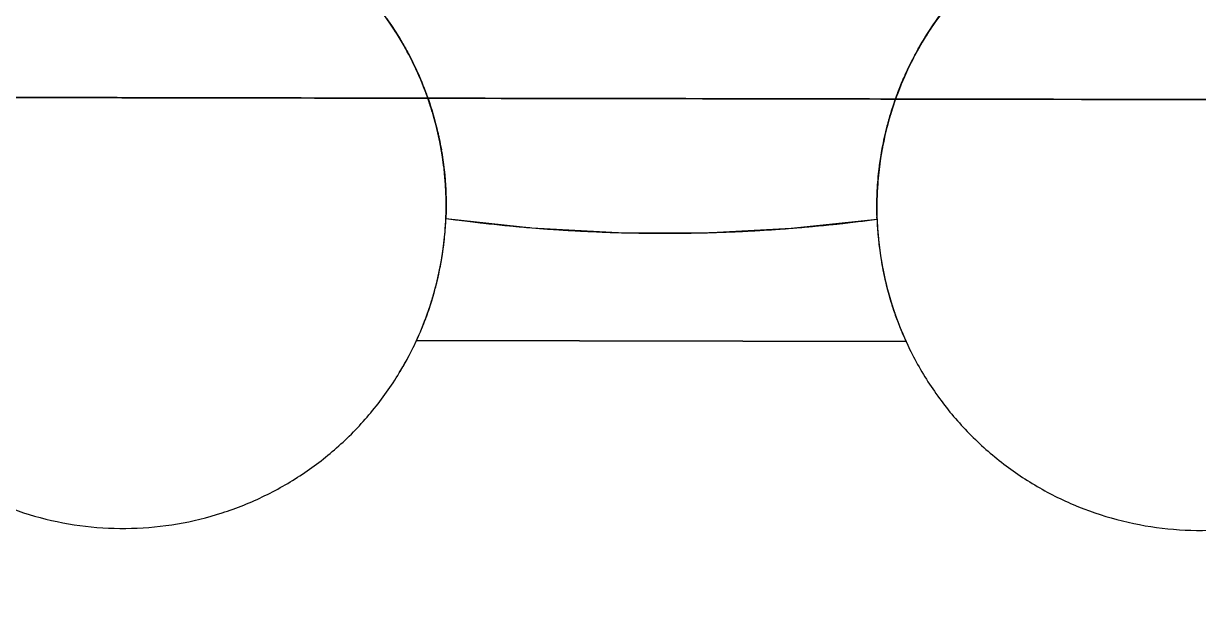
# Model space of a CAD drawing. Header units: metres. Extents: x -354 to -91, y 3 to 562.
# Drawn here: x -225.518 to -223.335, y 507.723 to 508.798 of the extents above; entities that cross this region are included whole.
import ezdxf

# ---------------------------------------------------------------- set-up
doc = ezdxf.new("R2010")
doc.units = ezdxf.units.M
doc.layers.add('A-GENM', color=7, linetype='Continuous', lineweight=25)

# ---------------------------------------------------------------- blocks, each defined once
blk = doc.blocks.new('Foundations-Piles - Px-1200-64673918-DRG-2873034 - CONSTRUCTION SEQUENCE STAGE A8')
at = {"layer": 'A-GENM', "color": 9, "true_color": 0xbebebe}
for start, end in [(98.1818, 106.3636), (98.5518, 102.9538), (94.7807, 98.5518), (90, 98.1818), (90.4268, 94.7807), (86.6197, 90.4268), (85.2606, 90), (85.2606, 86.6197), (82.3017, 85.2606), (40.9396, 85.2606), (81.8182, 82.3017), (78.4668, 81.8182), (106.3636, 114.5455), (106.6767, 114.5063), (102.9538, 106.6767), (77.9826, 78.4668), (74.1767, 77.9755), (70.3195, 74.1767), (114.5455, 122.7273), (114.5455, 115.2366), (66.0516, 70.3195), (62.1763, 66.0516), (115.2366, 122.3499), (57.9265, 62.1763), (122.7273, 130.9091), (122.3499, 125.0334), (57.2727, 57.9265), (54.0362, 57.2727), (125.0334, 130.9091), (49.8014, 54.0362), (130.9091, 139.0909), (130.9091, 139.0909), (49.0909, 49.8014), (45.8984, 49.0909), (41.6763, 45.8482), (139.0909, 147.2727), (139.0909, 147.2727), (40.9396, 41.6763), (37.9867, 40.9091), (29.4156, 40.9091), (33.5511, 37.7625), (32.7273, 33.5511), (147.2727, 155.4545), (147.2727, 155.4545), (29.6282, 32.7273), (28.7412, 29.0288), (28.7412, 29.0288), (26.9198, 27.4149), (26.9198, 27.4149), (25.4197, 26.9198), (17.2577, 26.9198), (155.4545, 163.6364), (155.4545, 163.6364), (21.6067, 25.4197), (17.3365, 21.6067), (16.8667, 17.2577), (16.8667, 17.2577), (163.6364, 171.8182), (163.6364, 171.8182), (16.2591, 16.3636), (16.2591, 16.3636), (15.382, 15.6533), (15.382, 15.6533), (0, 14.8696), (13.5043, 14.6808), (9.2531, 13.5043), (5.4056, 9.2531), (171.8182, 180), (171.8182, 180), (1.1695, 5.4056), (180, 188.1818), (180, 188.1818), (304.287, 0), (357.3097, 0), (0, 1.1695), (353.0858, 357.3097), (188.1818, 196.3636), (188.1818, 196.3636), (349.216, 353.0858), (345.0018, 349.216), (196.3636, 204.5455), (196.3636, 204.5455), (341.1241, 345.0018), (336.9176, 341.1241), (333.0335, 336.9176), (204.5455, 212.7273), (204.5455, 212.7273), (328.8331, 333.0335), (212.7273, 220.9091), (212.7273, 220.9091), (326.9829, 328.8331), (320.7483, 324.9441), (324.9441, 326.8731), (316.8556, 320.7483), (220.9091, 229.0909), (220.9091, 229.0909), (312.8224, 316.8556), (229.0909, 237.2727), (229.0909, 237.2727), (308.9543, 312.6632), (304.5777, 308.768), (302.7273, 304.287), (302.7273, 304.287), (304.287, 304.5777), (237.2727, 245.4545), (237.2727, 245.4545), (294.5455, 302.7273), (296.4918, 300.681), (300.681, 302.7273), (294.5455, 296.4729), (245.4545, 253.6364), (245.4545, 253.6364), (286.3636, 294.5455), (288.4054, 292.5945), (292.5945, 294.5455), (253.6364, 261.0336), (253.6364, 261.8182), (278.1818, 286.3636), (280.1511, 284.5086), (284.5086, 288.4054), (261.0336, 264.2124), (261.8182, 270), (264.2124, 268.889), (268.889, 270), (270, 278.1818), (270, 272.219), (272.219, 276.7535), (276.7535, 280.1511)]:
    blk.add_arc((0, 0), 0.6, start, end, dxfattribs=at)
blk = doc.blocks.new('Foundations-Piles - Px-1200-66435317-DRG-2873034 - CONSTRUCTION SEQUENCE STAGE A8')
at = {"layer": 'A-GENM', "color": 9, "true_color": 0xbebebe}
for start, end in [(98.1818, 106.3636), (98.474, 102.4106), (94.1903, 98.474), (90, 98.1818), (90.2678, 94.1903), (90, 90.2678), (85.9673, 90), (85.2606, 90), (85.2606, 85.9673), (82.0617, 85.2606), (66.2752, 85.2606), (81.8182, 82.0617), (77.7408, 81.8182), (106.3636, 114.5455), (106.6802, 114.5063), (106.3636, 106.6802), (102.4106, 106.3636), (73.8555, 77.7408), (69.5094, 73.6364), (114.5455, 122.7273), (114.5455, 115.2366), (66.2752, 69.5094), (65.6493, 66.1769), (49.248, 66.1769), (61.2713, 65.4545), (115.2366, 122.3499), (57.4432, 61.2713), (122.7273, 130.7679), (122.3499, 125.0334), (53.0232, 57.2727), (125.0334, 130.7679), (49.248, 53.0232), (130.9091, 139.0909), (130.9091, 139.0909), (44.8437, 49.0909), (40.9091, 49.0909), (41.2756, 44.7599), (139.0909, 147.2727), (139.0909, 147.2727), (36.471, 40.9091), (0, 40.9091), (32.8247, 36.3838), (147.2727, 155.4545), (147.2727, 155.4545), (28.1348, 32.7273), (24.6185, 28.1348), (155.4545, 163.6364), (155.4545, 163.6364), (19.6943, 24.5455), (16.4123, 19.6943), (163.6364, 171.8182), (163.6364, 171.8182), (8.4311, 16.3636), (171.8182, 180), (171.8182, 180), (0, 8.1818), (180, 188.1818), (180, 188.1818), (343.6364, 0), (352.0318, 0), (188.1818, 196.3636), (188.1818, 196.3636), (349.383, 351.8182), (344.0627, 349.383), (196.3636, 204.5455), (196.3636, 204.5455), (341.0425, 343.4192), (341.0425, 343.4192), (343.6364, 344.0627), (340.1064, 341.0425), (338.1955, 339.0264), (338.1955, 339.0264), (339.0922, 339.3685), (339.0922, 339.3685), (340.1064, 340.8893), (335.4545, 336.6788), (336.0926, 336.6788), (336.6788, 338.1447), (336.6788, 338.1447), (204.5455, 212.7273), (204.5455, 212.7273), (333.8412, 335.4545), (333.8412, 335.4545), (335.4545, 336.0926), (327.2727, 332.0857), (328.2028, 332.0857), (332.0857, 333.8412), (332.0857, 332.6991), (332.8749, 333.8412), (212.7273, 220.9091), (212.7273, 220.9091), (324.9913, 327.2727), (324.9913, 327.2727), (327.2727, 328.1212), (323.7596, 324.9913), (323.7596, 324.61), (324.61, 324.9913), (321.1118, 322.3411), (321.1118, 322.3411), (322.6274, 322.9145), (322.6274, 322.9145), (322.9245, 323.2972), (322.9245, 323.2972), (304.2869, 321.1118), (316.5668, 320.1484), (320.1484, 321.1118), (220.9091, 229.0909), (220.9091, 229.0909), (312.1736, 316.5668), (229.0909, 237.2727), (229.0909, 237.2727), (308.5485, 312.1736), (304.2869, 308.5485), (300.545, 304.1966), (302.7273, 304.2869), (237.2727, 245.4545), (237.2727, 245.4545), (294.5455, 302.7273), (296.2166, 300.545), (292.5512, 296.2166), (245.4545, 253.6364), (245.4545, 253.6364), (286.3636, 294.5455), (288.2326, 292.5512), (253.6364, 261.0336), (253.6364, 261.8182), (278.1818, 286.3636), (280.1511, 284.5641), (284.5641, 288.2326), (261.0336, 264.2124), (261.8182, 270), (264.2124, 268.889), (268.889, 270), (270, 278.1818), (270, 272.219), (272.219, 276.7535), (276.7535, 280.1511)]:
    blk.add_arc((0, 0), 0.6, start, end, dxfattribs=at)
blk = doc.blocks.new('Shotcrete Adaptive v1 - 1200 Dia Pile _ 2_000 Spacing-61394275-DRG-2873034 - CONSTRUCTION SEQUENCE STAGE A8')
at = {"layer": 'A-GENM', "color": 9, "true_color": 0xbebebe}
for p, q in [((-0.4546, 0.25), (0.4546, 0.25)), ((0.4546, 0.25), (-0.4546, 0.25))]:
    blk.add_line(p, q, dxfattribs=at)
for centre, radius, start, end in [((-1, 0), 0.6, 20.2506, 24.6243), ((-1, 0), 0.6, 20.2506, 24.6243), ((1, 0), 0.6, 156.256, 159.4284), ((1, 0), 0.6, 156.256, 159.4284), ((1, 0), 0.6, 155.3757, 156.256), ((1, 0), 0.6, 155.3757, 156.256), ((-1, 0), 0.6, 17.7103, 20.2506), ((-1, 0), 0.6, 17.7103, 20.2506), ((1, 0), 0.6, 159.4284, 162.8466), ((1, 0), 0.6, 159.4284, 162.8466), ((-1, 0), 0.6, 17.1534, 17.5708), ((-1, 0), 0.6, 17.1534, 17.5708), ((-1, 0), 0.6, 10.4552, 17.1534), ((-1, 0), 0.6, 10.4552, 17.1534), ((1, 0), 0.6, 162.8466, 164.1122), ((1, 0), 0.6, 162.8466, 164.1122), ((1, 0), 0.6, 165.2053, 167.4341), ((1, 0), 0.6, 165.2053, 167.4341), ((1, 0), 0.6, 164.1122, 164.5901), ((1, 0), 0.6, 164.1122, 164.5901), ((1, 0), 0.6, 167.4341, 170.3175), ((1, 0), 0.6, 167.4341, 170.3175), ((-1, 0), 0.6, 9.7254, 10.4552), ((-1, 0), 0.6, 9.7254, 10.4552), ((-1, 0), 0.6, 2.2116, 9.6825), ((-1, 0), 0.6, 2.2116, 9.6825), ((1, 0), 0.6, 170.3175, 171.9769), ((1, 0), 0.6, 170.3175, 171.9769), ((1, 0), 0.6, 173.7282, 175.3656), ((1, 0), 0.6, 173.7282, 175.3656), ((1, 0), 0.6, 173.41, 173.6668), ((1, 0), 0.6, 173.41, 173.6668), ((1, 0), 0.6, 171.9769, 173.3931), ((1, 0), 0.6, 171.9769, 173.3931), ((0, -2.95), 3, 88.4658, 97.6709), ((0, -2.95), 3, 91.5342, 94.6025), ((0, -2.95), 3, 88.4658, 91.5342), ((0, -2.95), 3, 85.3975, 88.4658), ((0, -2.95), 3, 85.3975, 88.4658), ((1, 0), 0.6, 175.3656, 177.7884), ((1, 0), 0.6, 175.3656, 177.7884), ((0, -2.95), 3, 94.6025, 97.6709), ((0, -2.95), 3, 82.3291, 85.3975), ((0, -2.95), 3, 82.3291, 85.3975)]:
    blk.add_arc(centre, radius, start, end, dxfattribs=at)
blk = doc.blocks.new('StitchPour_RS39A_05 - StitchPour_RS39A_05-60503718-DRG-2873034 - CONSTRUCTION SEQUENCE STAGE A8')
at = {"layer": 'A-GENM', "color": 253, "true_color": 0xa3a3a3}
blk.add_open_spline([(110.9726, -13.4762), (110.8959, -13.1852), (110.65, -12.2536), (110.3197, -11.0016), (109.9816, -9.7203), (109.728, -8.7592), (109.4744, -7.7982), (109.2209, -6.8372), (108.9673, -5.8762), (108.7982, -5.2355), (108.7137, -4.9151)], degree=3, knots=[0.7216163, 0.7216163, 0.7216163, 0.7216163, 0.75, 0.8125, 0.84375, 0.875, 0.90625, 0.9375, 0.96875, 1, 1, 1, 1], dxfattribs=at)
at = {"layer": 'A-GENM', "color": 9, "true_color": 0xbebebe}
for points in [[(109.3899, -7.4779), (109.4045, -7.5334), (109.4192, -7.5889), (109.4338, -7.6443)], [(109.51, -7.9331), (109.5827, -8.2085), (109.6553, -8.4839), (109.728, -8.7592)], [(109.728, -8.7592), (109.8407, -9.1864), (109.9534, -9.6135), (110.0661, -10.0406)]]:
    blk.add_open_spline(points, degree=3, dxfattribs=at)
at = {"layer": 'A-GENM', "color": 253, "true_color": 0xa3a3a3}
blk.add_open_spline([(109.4338, -7.6443), (109.4592, -7.7406), (109.4846, -7.8368), (109.51, -7.9331)], degree=3, dxfattribs=at)
blk = doc.blocks.new('T2DPAA-T2D-C3S-RS-M3D-100334_rvt-1-DRG-2873034 - CONSTRUCTION SEQUENCE STAGE A8')
at = {"layer": 'A-GENM', "color": 9, "true_color": 0xbebebe}
for p, q in [((-1097.9953, 508.807), (-1097.9872, 508.7952)), ((-1097.9866, 508.7944), (-1097.9746, 508.7757)), ((-1097, 508.7652), (-1096.9793, 508.7974)), ((-1097.952, 508.7357), (-1097.9356, 508.7014)), ((-1097.0392, 508.6874), (-1097.0225, 508.7239)), ((-1097.9189, 508.659), (-1097.9075, 508.6226)), ((-1097.0641, 508.6145), (-1097.055, 508.645)), ((-1097.055, 508.645), (-1097.0504, 508.6584)), ((-1097.9075, 508.6226), (-1097.901, 508.5973)), ((-1097.901, 508.5973), (-1097.8969, 508.5785)), ((-1097.0759, 508.5623), (-1097.0673, 508.6024)), ((-1097.0673, 508.6024), (-1097.0662, 508.6068)), ((-1097.0658, 508.6084), (-1097.065, 508.6112)), ((-1097.8969, 508.5785), (-1097.8905, 508.5407)), ((-1097.0815, 508.5232), (-1097.0759, 508.5623)), ((-1097.8905, 508.5407), (-1097.8879, 508.5174)), ((-1097.8879, 508.5174), (-1097.8862, 508.4956)), ((-1097.0848, 508.4773), (-1097.0819, 508.5193)), ((-1097.0819, 508.5193), (-1097.0815, 508.5232)), ((-1097.8862, 508.4956), (-1097.8856, 508.4825)), ((-1097.8855, 508.4809), (-1097.8852, 508.4574)), ((-1097.085, 508.4415), (-1097.0848, 508.4773)), ((-1097.8852, 508.4574), (-1097.8857, 508.4364)), ((-1097.0848, 508.4349), (-1097.0849, 508.4383))]:
    blk.add_line(p, q, dxfattribs=at)
at = {"layer": 'A-GENM', "color": 9, "true_color": 0xbebebe, "flags": 128}
for points in [[(-1096.9793, 508.7974), (-1096.9565, 508.8283), (-1096.9526, 508.8333)], [(-1097.9746, 508.7757), (-1097.9587, 508.7483), (-1097.952, 508.7357)], [(-1097.0225, 508.7239), (-1097.004, 508.7585), (-1097.001, 508.7634)], [(-1097.9356, 508.7014), (-1097.9247, 508.6748), (-1097.9192, 508.6599)], [(-1097.0504, 508.6584), (-1097.0411, 508.6827), (-1097.0392, 508.6874)], [(-1097.8857, 508.4364), (-1097.726, 508.4189), (-1097.5656, 508.41), (-1097.4049, 508.4097), (-1097.2445, 508.418), (-1097.0848, 508.4349)]]:
    blk.add_lwpolyline(points, dxfattribs=at)
at = {"layer": 'A-GENM', "color": 9, "true_color": 0xbebebe}
for points in [[(-1096.9954, 508.7728), (-1096.9835, 508.792), (-1096.9705, 508.8105), (-1096.9565, 508.8283)], [(-1097.9882, 508.7967), (-1097.9808, 508.7858), (-1097.9737, 508.7746), (-1097.9671, 508.7632)], [(-1096.9991, 508.7667), (-1096.9979, 508.7687), (-1096.9966, 508.7708), (-1096.9954, 508.7728)], [(-1097.9669, 508.7629), (-1097.9649, 508.7595), (-1097.9629, 508.756), (-1097.961, 508.7526)], [(-1097.961, 508.7526), (-1097.9593, 508.7494), (-1097.9575, 508.7462), (-1097.9558, 508.743)], [(-1097.0204, 508.7282), (-1097.0152, 508.7384), (-1097.0097, 508.7485), (-1097.004, 508.7585)], [(-1097.004, 508.7585), (-1097.0026, 508.7608), (-1097.0013, 508.7631), (-1096.9999, 508.7654)], [(-1097.9558, 508.743), (-1097.9527, 508.7373), (-1097.9498, 508.7314), (-1097.9469, 508.7256)], [(-1097.0352, 508.6968), (-1097.0306, 508.7073), (-1097.0257, 508.7177), (-1097.0205, 508.7279)], [(-1097.9453, 508.7224), (-1097.9383, 508.708), (-1097.9319, 508.6933), (-1097.9261, 508.6784)], [(-1097.0505, 508.6581), (-1097.0475, 508.6664), (-1097.0444, 508.6746), (-1097.0411, 508.6827)], [(-1097.0411, 508.6827), (-1097.0402, 508.6849), (-1097.0393, 508.6871), (-1097.0384, 508.6893)], [(-1097.0384, 508.6893), (-1097.0373, 508.6918), (-1097.0363, 508.6943), (-1097.0352, 508.6968)], [(-1097.9261, 508.6784), (-1097.9249, 508.6753), (-1097.9238, 508.6723), (-1097.9226, 508.6692)], [(-1097.9226, 508.6692), (-1097.9214, 508.666), (-1097.9203, 508.6629), (-1097.9192, 508.6597)], [(-1097.9192, 508.6597), (-1097.9177, 508.6553), (-1097.9162, 508.651), (-1097.9147, 508.6466)], [(-1097.9135, 508.6426), (-1097.9096, 508.6304), (-1097.9061, 508.618), (-1097.903, 508.6056)], [(-1097.0638, 508.6158), (-1097.0613, 508.6249), (-1097.0586, 508.634), (-1097.0556, 508.643)], [(-1097.0556, 508.643), (-1097.054, 508.6481), (-1097.0522, 508.6531), (-1097.0505, 508.6581)], [(-1097.0645, 508.6131), (-1097.0643, 508.614), (-1097.064, 508.6149), (-1097.0638, 508.6158)], [(-1097.903, 508.6056), (-1097.9025, 508.6037), (-1097.902, 508.6018), (-1097.9016, 508.6)], [(-1097.9016, 508.6), (-1097.901, 508.5974), (-1097.9004, 508.5948), (-1097.8998, 508.5922)], [(-1097.0761, 508.5611), (-1097.0736, 508.575), (-1097.0707, 508.5888), (-1097.0673, 508.6024)], [(-1097.0673, 508.6024), (-1097.0668, 508.6045), (-1097.0663, 508.6065), (-1097.0657, 508.6085)], [(-1097.8938, 508.5621), (-1097.8937, 508.5611), (-1097.8935, 508.5601), (-1097.8933, 508.5592)], [(-1097.8933, 508.5592), (-1097.8913, 508.5467), (-1097.8896, 508.5342), (-1097.8883, 508.5216)], [(-1097.0805, 508.5315), (-1097.0793, 508.5414), (-1097.0778, 508.5513), (-1097.0761, 508.5611)], [(-1097.0813, 508.5247), (-1097.0811, 508.527), (-1097.0808, 508.5293), (-1097.0805, 508.5315)], [(-1097.8883, 508.5216), (-1097.8882, 508.5206), (-1097.8881, 508.5197), (-1097.888, 508.5188)], [(-1097.888, 508.5188), (-1097.8879, 508.5171), (-1097.8877, 508.5155), (-1097.8876, 508.5139)], [(-1097.8876, 508.5139), (-1097.8865, 508.5023), (-1097.8858, 508.4907), (-1097.8855, 508.479)], [(-1097.0848, 508.4772), (-1097.0844, 508.4912), (-1097.0834, 508.5053), (-1097.0819, 508.5193)], [(-1097.0819, 508.5193), (-1097.0817, 508.5211), (-1097.0815, 508.5229), (-1097.0813, 508.5247)], [(-1097.8853, 508.4737), (-1097.8851, 508.4613), (-1097.8852, 508.4488), (-1097.8857, 508.4364)], [(-1097.8855, 508.479), (-1097.8854, 508.4781), (-1097.8854, 508.4773), (-1097.8854, 508.4764)], [(-1097.8854, 508.4764), (-1097.8854, 508.4755), (-1097.8853, 508.4746), (-1097.8853, 508.4737)], [(-1097.0851, 508.4457), (-1097.0853, 508.4562), (-1097.0852, 508.4667), (-1097.0848, 508.4772)], [(-1097.085, 508.4432), (-1097.085, 508.444), (-1097.0851, 508.4448), (-1097.0851, 508.4457)], [(-1097.8857, 508.4364), (-1097.8615, 508.4331), (-1097.8374, 508.4301), (-1097.8132, 508.4274)], [(-1097.8132, 508.4274), (-1097.789, 508.4247), (-1097.7648, 508.4223), (-1097.7405, 508.4201)], [(-1097.7405, 508.4201), (-1097.7358, 508.4197), (-1097.731, 508.4193), (-1097.7263, 508.4189)], [(-1097.2443, 508.4181), (-1097.2395, 508.4184), (-1097.2347, 508.4188), (-1097.23, 508.4192)], [(-1097.23, 508.4192), (-1097.2057, 508.4213), (-1097.1815, 508.4236), (-1097.1573, 508.4262)], [(-1097.1573, 508.4262), (-1097.1331, 508.4288), (-1097.1089, 508.4317), (-1097.0848, 508.4349)], [(-1097.0848, 508.4349), (-1097.0848, 508.4365), (-1097.0849, 508.438), (-1097.0849, 508.4395)], [(-1097.7261, 508.4189), (-1097.7067, 508.4173), (-1097.6872, 508.4159), (-1097.6677, 508.4147)], [(-1097.6677, 508.4147), (-1097.6434, 508.4132), (-1097.6191, 508.4119), (-1097.5948, 508.411)], [(-1097.5948, 508.411), (-1097.5852, 508.4106), (-1097.5756, 508.4103), (-1097.566, 508.41)], [(-1097.5652, 508.41), (-1097.5507, 508.4096), (-1097.5362, 508.4093), (-1097.5218, 508.4091)], [(-1097.5218, 508.4091), (-1097.4974, 508.4087), (-1097.4731, 508.4087), (-1097.4487, 508.409)], [(-1097.4487, 508.409), (-1097.434, 508.4091), (-1097.4193, 508.4094), (-1097.4046, 508.4097)], [(-1097.4046, 508.4097), (-1097.3949, 508.41), (-1097.3853, 508.4103), (-1097.3757, 508.4106)], [(-1097.3757, 508.4106), (-1097.3514, 508.4115), (-1097.3271, 508.4126), (-1097.3028, 508.414)], [(-1097.3028, 508.414), (-1097.2833, 508.4152), (-1097.2638, 508.4165), (-1097.2444, 508.4181)]]:
    blk.add_open_spline(points, degree=3, dxfattribs=at)
blk.add_open_spline([(-1097.8998, 508.5922), (-1097.8992, 508.5897), (-1097.8972, 508.5803), (-1097.8954, 508.5708), (-1097.8941, 508.5638)], degree=3, knots=[0.80641169, 0.80641169, 0.80641169, 0.80641169, 0.81578947, 0.84210526, 0.84210526, 0.84210526, 0.84210526], dxfattribs=at)
at = {"layer": 'A-GENM', "color": 253, "lineweight": 25, "true_color": 0xa3a3a3}
for name, p, rotation in [('StitchPour_RS39A_05 - StitchPour_RS39A_05-60503718-DRG-2873034 - CONSTRUCTION SEQUENCE STAGE A8', (-1134.0578, 404.8616), 75.11694444444437), ('Foundations-Piles - Px-1200-66435317-DRG-2873034 - CONSTRUCTION SEQUENCE STAGE A8', (-1098.4852, 508.4606), 75.11694444444437), ('Foundations-Piles - Px-1200-64673918-DRG-2873034 - CONSTRUCTION SEQUENCE STAGE A8', (-1096.4852, 508.457), 75.11694444444437), ('Shotcrete Adaptive v1 - 1200 Dia Pile _ 2_000 Spacing-61394275-DRG-2873034 - CONSTRUCTION SEQUENCE STAGE A8', (-1097.4852, 508.4588), 179.8981467624049)]:
    blk.add_blockref(name, p, dxfattribs=dict(at, rotation=rotation))

msp = doc.modelspace()

# ---------------------------------------------------------------- block references
at = {"lineweight": 5}
msp.add_blockref('T2DPAA-T2D-C3S-RS-M3D-100334_rvt-1-DRG-2873034 - CONSTRUCTION SEQUENCE STAGE A8', (873.1524, 0), dxfattribs=at)

doc.saveas('drawing.dxf')
